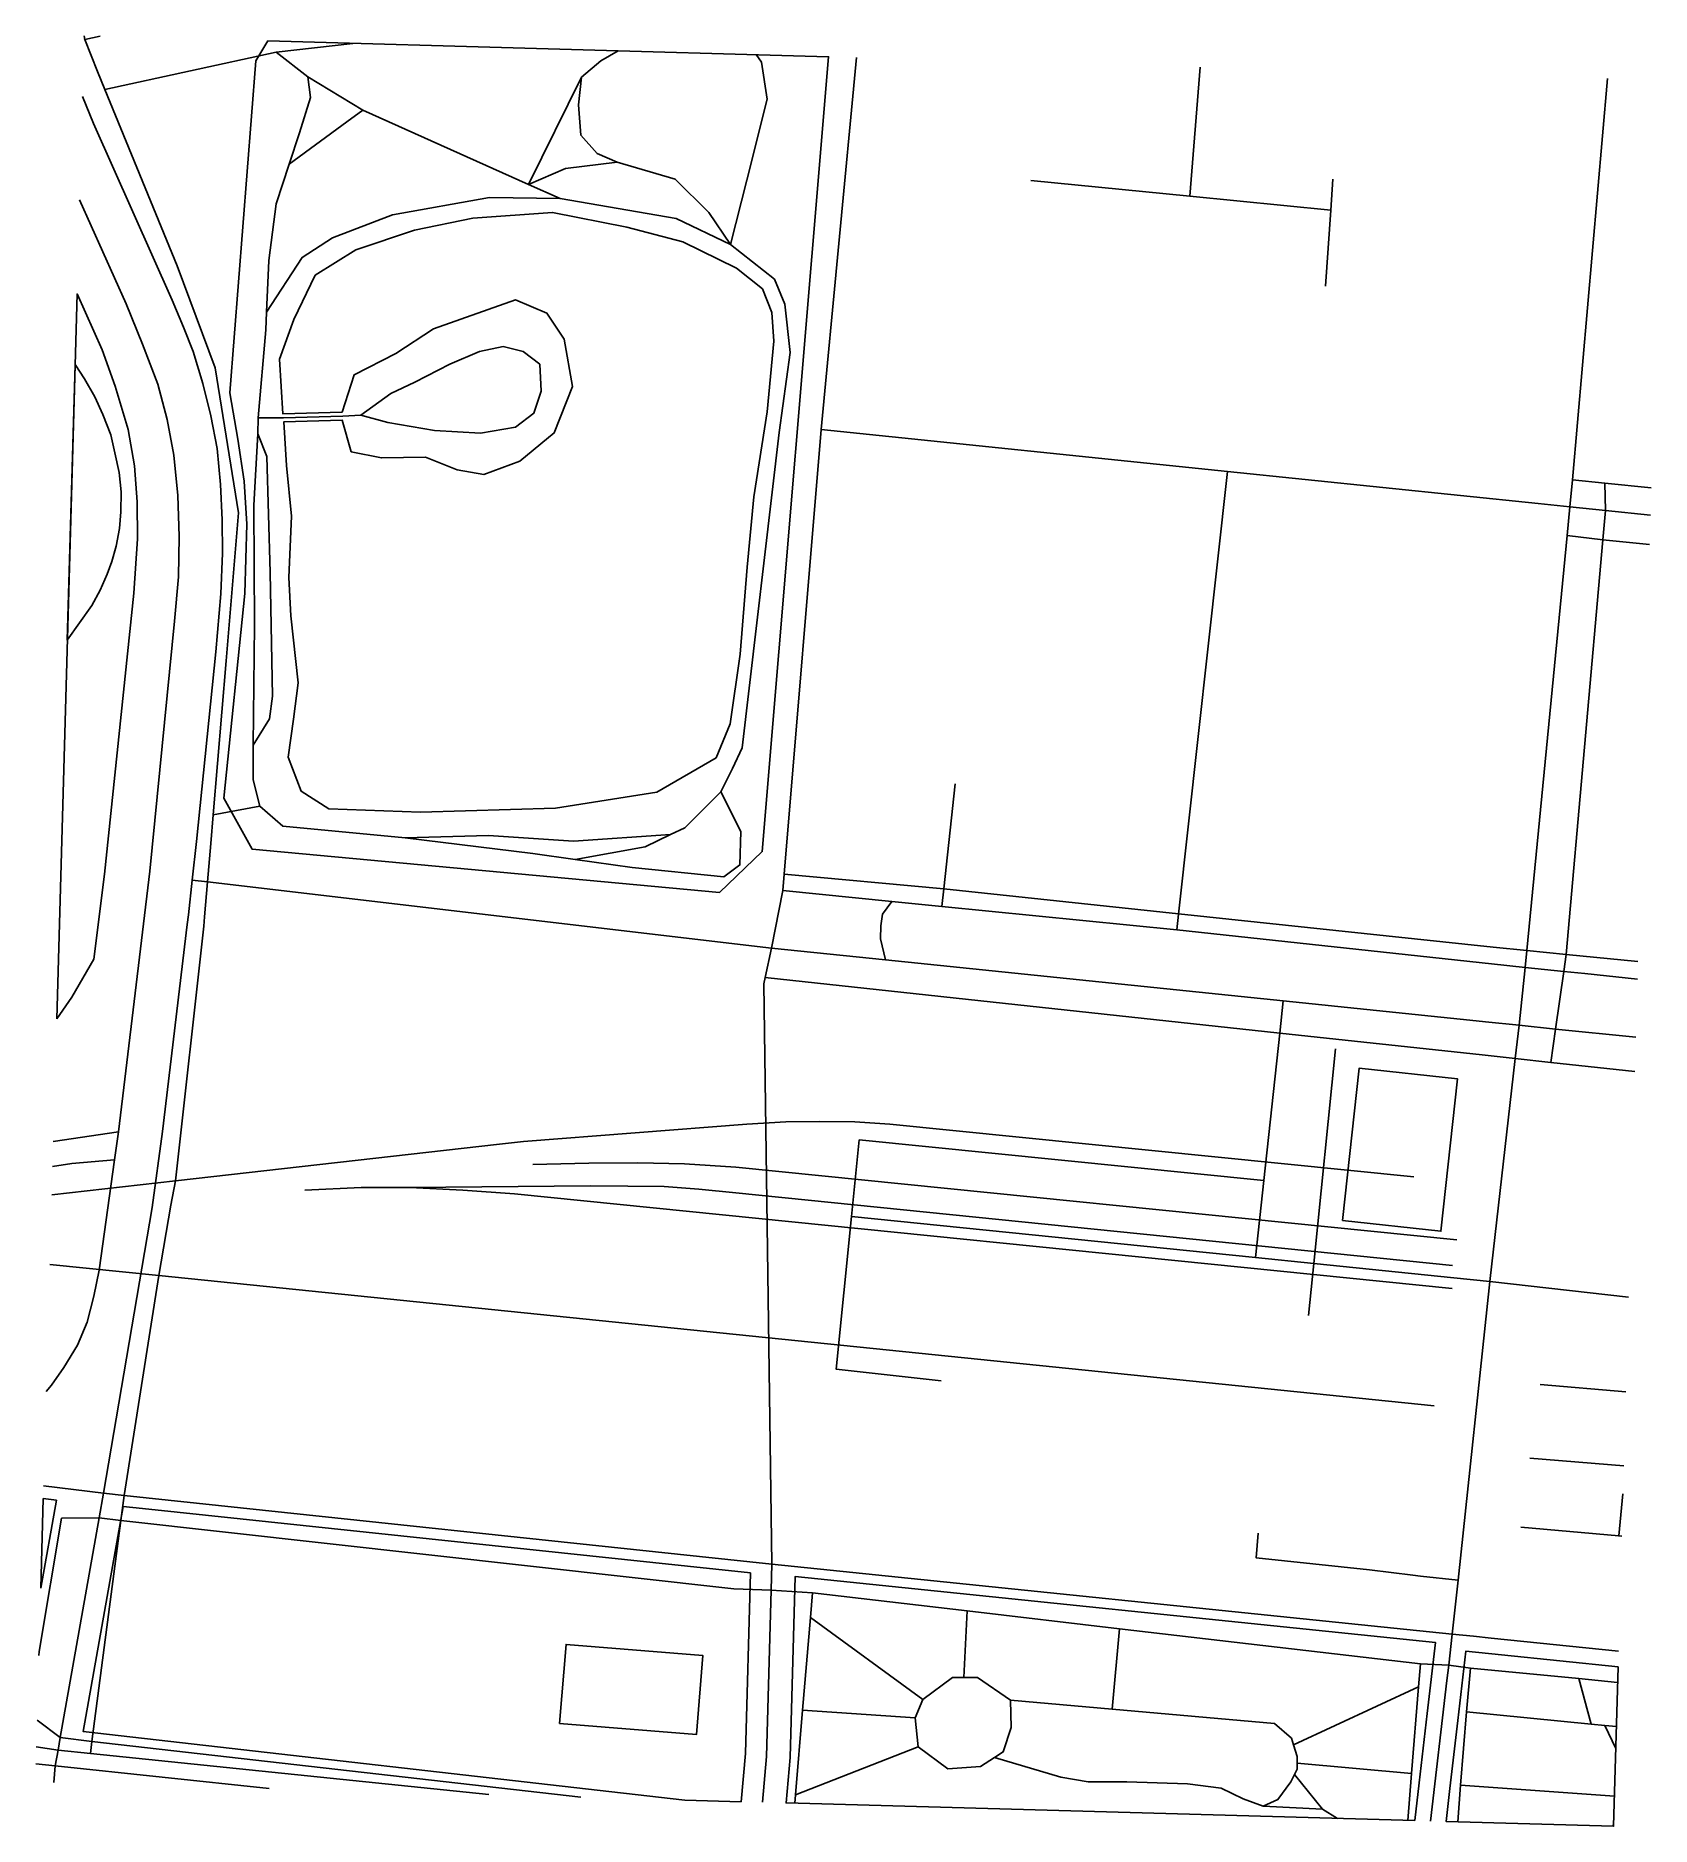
# Model space of a CAD drawing. Header units: millimetres. Extents: x 0 to 342, y 0 to 379.
import ezdxf

# ---------------------------------------------------------------- set-up
doc = ezdxf.new("R2010")
doc.units = ezdxf.units.MM

msp = doc.modelspace()

# ---------------------------------------------------------------- linework, layer by layer
at = {"layer": 'major_roads'}
for points in [[(10.336, 377.9642), (10.4765, 377.9946), (13.6969, 378.6998)], [(155.8669, 55.4472), (154.1773, 178.2055), (154.476, 179.5935), (155.7992, 185.7654), (158.2119, 197.9763), (158.4946, 201.4406), (166.2615, 295.5225), (173.7918, 374.2074)], [(14.465, 70.4357), (24.7437, 130.9274), (26.8958, 147.0071), (32.1675, 190.7975), (32.387, 192.8021), (33.223, 200.1234), (34.1423, 208.2988), (38.214, 248.4552), (39.2778, 260.7225), (39.6303, 269.3234), (39.5458, 276.3634), (39.2141, 283.8478), (38.478, 291.4645), (37.1726, 298.3618), (35.45, 305.1964), (33.392, 311.9752), (31.3553, 317.1336), (28.9942, 322.8969), (12.3459, 360.2551), (9.999, 365.946)], [(9.3852, 344.0574), (19.215, 322.1006), (22.7071, 313.5408), (25.9343, 305.0629), (27.8764, 297.5892), (29.3274, 290.0642), (30.1568, 281.5418), (30.4689, 272.8292), (30.3343, 264.3246), (29.4325, 254.9199), (24.2326, 202.0512), (17.6188, 146.9135), (16.7774, 140.9887), (13.4814, 117.6411), (12.4071, 112.1418), (10.9614, 106.6248), (8.9118, 101.7951), (6.0709, 97.0621), (3.4502, 93.3003), (2.3161, 91.9654)], [(339.0091, 179.2387), (327.8997, 180.3935), (323.4098, 180.8464), (315.2571, 181.6898), (308.1183, 182.4394), (241.5516, 189.633), (191.8171, 194.6129), (181.2737, 195.6628), (158.2119, 197.9763)], [(181.2737, 195.6628), (179.2678, 192.9264), (178.9175, 190.488), (178.8413, 187.7719), (179.9096, 183.2736)], [(155.7992, 185.7654), (179.9096, 183.2736), (264.0415, 174.61), (303.5459, 170.5377), (306.8691, 170.1867), (313.9642, 169.4661), (321.6948, 168.6533), (338.6628, 166.9067)], [(299.841, 40.6447), (155.8669, 55.4472), (18.8145, 69.9693), (14.465, 70.4357), (1.7566, 72.0125)], [(4.2263, 12.7653), (4.8162, 16.072), (5.2924, 18.7676), (13.5394, 65.2114), (14.465, 70.4357)], [(155.8669, 55.4472), (155.7132, 49.9685), (154.747, 14.7426), (153.8698, 5.0543)], [(335.0154, 37.0238), (308.0306, 39.8003), (304.3539, 40.1828), (299.841, 40.6447)], [(0.1071, 13.1907), (4.2263, 12.7653)], [(3.9033, 9.2629), (4.2258, 12.7467)], [(4.2261, 12.756), (49.4698, 7.9841)]]:
    msp.add_lwpolyline(points, dxfattribs=at)
at = {"layer": 'minor_roads'}
for points in [[(246.4998, 372.1671), (244.291, 344.8485)], [(332.7067, 369.7481), (325.2541, 284.8412), (324.7448, 279.1212), (324.1514, 273.0497), (315.6015, 185.2361), (315.2571, 181.6898), (313.9642, 169.4661), (313.1654, 162.423), (307.7828, 115.2659), (301.0588, 52.0419), (299.841, 40.6447)], [(274.5619, 348.495), (274.1242, 341.8886), (272.9834, 325.8347)], [(274.1242, 341.8886), (244.291, 344.8485), (210.6918, 348.1839)], [(341.7645, 277.3576), (332.2464, 278.3427), (324.7448, 279.1212), (318.0051, 279.8224), (252.3021, 286.6194), (166.2615, 295.5225)], [(252.3021, 286.6194), (241.9205, 192.9925), (241.5516, 189.633)], [(191.8171, 194.6129), (192.2255, 198.325), (194.652, 220.5426)], [(33.223, 200.1234), (36.4414, 199.8004), (155.7992, 185.7654)], [(264.0415, 174.61), (263.3165, 167.8162), (259.9326, 136.6051), (258.1766, 120.3078)], [(3.7984, 144.8275), (17.6188, 146.9135)], [(259.9326, 136.6051), (174.3371, 145.1887), (172.7185, 129.0179), (169.4809, 96.667), (191.7077, 94.2186)], [(172.7185, 129.0179), (258.1766, 120.3078), (270.5318, 119.0486), (300.1992, 116.0281), (307.7828, 115.2659)], [(337.1193, 111.9444), (307.7828, 115.2659)], [(336.5561, 91.8906), (318.4117, 93.4823)], [(316.2444, 77.8668), (336.1159, 76.2144)], [(335.6986, 61.3539), (335.0726, 61.4011), (335.9506, 70.3261)], [(314.3215, 63.2871), (335.0726, 61.4011)], [(299.841, 40.6447), (299.0857, 34.0937), (298.7049, 30.837), (295.2605, 1.0865)]]:
    msp.add_lwpolyline(points, dxfattribs=at)
at = {"layer": 'parks'}
for points in [[(49.2074, 377.7033), (167.8589, 374.3738), (153.8128, 206.1985), (144.8008, 197.5706), (45.8808, 206.7408), (39.8903, 217.4838), (44.3405, 260.8133), (44.7514, 275.4633), (44.1762, 284.5836), (42.8899, 293.4819), (41.1451, 303.2307), (46.6706, 373.526), (49.2074, 377.7033)], [(4.5266, 170.794), (8.8282, 324.1916), (14.1415, 312.3661), (16.9006, 304.6553), (19.6197, 295.5215), (20.9699, 287.841), (21.5419, 280.1916), (21.6346, 272.3881), (20.8439, 260.8578), (14.6372, 201.4545), (12.4027, 183.4206), (7.7268, 175.425), (4.5266, 170.794)], [(6.7731, 250.9061), (8.41, 309.2794), (10.4007, 306.234), (12.6307, 302.4106), (14.3221, 298.6954), (16.0103, 294.3381), (16.8621, 290.5813), (17.7619, 286.4229), (18.1947, 282.2776), (18.0768, 278.0732), (17.8302, 274.5706), (17.1468, 270.8383), (16.2175, 267.5969), (15.1995, 264.8979), (13.7461, 261.4851), (11.9345, 258.2684), (6.7731, 250.9061)], [(276.6048, 128.1685), (280.1277, 160.3625), (300.95, 158.0929), (297.4267, 125.8897), (276.6048, 128.1685)], [(1.1497, 50.3734), (1.6807, 69.3092), (4.4521, 68.9665), (1.1497, 50.3734)], [(149.3536, 5.1811), (137.4439, 5.5153), (10.1527, 20.0209), (18.601, 67.6481), (22.6842, 67.2078), (151.3256, 53.5732), (150.2608, 15.3618), (149.3536, 5.1811)], [(291.9079, 1.1806), (158.8553, 4.9144), (159.7112, 14.5009), (160.7712, 52.8055), (296.2745, 38.8737), (294.5394, 23.8512), (292.8365, 9.1815), (291.9079, 1.1806)], [(110.931, 21.7249), (112.2978, 38.4427), (141.2712, 36.0845), (139.9044, 19.3667), (110.931, 21.7249)], [(334.9231, 33.7385), (333.9756, 0), (298.5276, 0.9948), (299.3312, 7.9565), (301.0035, 22.3292), (302.708, 37.0547), (310.2613, 36.2747), (334.9231, 33.7385)]]:
    msp.add_lwpolyline(points, dxfattribs=at)
at = {"layer": 'paths'}
for points in [[(10.3696, 378.7932), (10.4765, 377.9946), (13.1584, 371.2355), (14.7174, 367.4558), (30.0421, 330.1006), (38.0749, 308.5764), (43.0158, 277.8672), (40.4098, 246.5877), (37.6516, 214.0049), (37.1288, 207.9079), (36.4414, 199.8004), (35.8191, 192.4266), (35.6518, 190.4299), (29.6437, 136.5226), (28.6681, 131.3649), (26.1288, 116.4859), (18.8145, 69.9693), (18.1323, 64.6917), (11.9898, 17.8909), (11.6668, 15.3679)], [(50.9653, 375.3325), (14.7174, 367.4558)], [(50.9653, 375.3325), (67.1596, 377.1996)], [(111.0865, 344.3601), (104.3596, 347.3694), (69.3042, 363.0702), (57.6519, 370.0902), (50.9653, 375.3325)], [(123.3312, 375.6233), (119.7012, 373.4696), (115.5686, 370.0388), (114.9213, 364.1551), (115.4614, 357.754), (118.9139, 353.8684), (123.1378, 352.0929)], [(147.0959, 334.6366), (150.5648, 348.2607), (154.8445, 365.3995), (153.6395, 373.2249), (152.5439, 374.8036)], [(48.9028, 320.3092), (49.424, 331.2233), (50.9484, 343.245), (53.7062, 351.6295), (55.8725, 358.2339), (58.2274, 365.7454), (57.6519, 370.0902)], [(115.5686, 370.0388), (104.3596, 347.3694)], [(53.7062, 351.6295), (65.9172, 360.5587), (69.3042, 363.0702)], [(104.3596, 347.3694), (112.1782, 350.7434), (123.1378, 352.0929), (135.3818, 348.4447), (142.544, 341.383), (147.0959, 334.6366)], [(145.0418, 218.8535), (147.5533, 223.7447), (149.5696, 228.175), (157.3841, 294.8686), (159.7517, 311.819), (158.621, 322.0254), (156.3867, 327.2825), (147.0959, 334.6366), (135.6169, 340.1624), (111.0865, 344.3601), (96.0973, 344.5758), (75.5678, 340.8974), (62.8557, 336.0596), (56.4626, 331.9196), (48.9028, 320.3092), (48.7762, 316.5892), (47.1924, 297.9505), (47.0975, 294.5647), (46.2674, 279.5168), (46.3712, 254.119), (46.0747, 228.7325), (46.1289, 221.4048), (47.4776, 215.7909), (52.4047, 211.5754), (78.2825, 209.1367), (105.2547, 205.7736), (114.2196, 204.526), (126.3029, 202.8279), (145.724, 200.8587), (149.111, 203.3702), (149.3099, 210.458), (145.0418, 218.8535)], [(68.9186, 298.5327), (74.5799, 296.9496), (84.5044, 295.2563), (94.2171, 294.7418), (101.619, 295.9584), (105.5009, 298.9215), (107.0572, 303.6161), (106.7342, 309.2943), (103.2558, 311.9891), (99.0046, 313.0579), (93.9966, 312.0068), (87.7415, 309.3523), (80.2817, 305.5401), (75.2269, 303.0847), (68.9186, 298.5327)], [(47.1924, 297.9505), (52.5348, 297.9589)], [(52.5348, 297.9589), (65.0541, 298.306)], [(65.0541, 298.306), (68.9186, 298.5327)], [(46.0747, 228.7325), (49.5473, 234.2949), (50.1783, 239.0714), (49.7109, 265.2613), (49.003, 289.7544), (47.0975, 294.5647)], [(332.12, 284.1457), (332.2464, 278.3427), (331.7012, 272.1396), (323.9178, 184.4068), (323.4159, 180.8526), (321.7015, 168.6618), (320.7104, 161.6061)], [(341.9272, 283.1526), (332.12, 284.1457), (325.2541, 284.8412)], [(341.5911, 271.1831), (331.7012, 272.1396), (324.1514, 273.0497)], [(145.0418, 218.8535), (137.461, 211.2559), (134.4077, 209.7963), (129.0384, 207.2381), (114.2196, 204.526)], [(47.4776, 215.7909), (37.6516, 214.0049)], [(134.4077, 209.7963), (113.8823, 208.3708), (95.8648, 209.593), (78.2825, 209.1367)], [(158.4946, 201.4406), (192.2255, 198.325), (241.9207, 193.0018), (308.4698, 185.9763), (315.6077, 185.2366), (323.9178, 184.4068), (339.1123, 182.9157)], [(154.476, 179.5935), (263.3165, 167.8162), (306.1603, 163.1783), (313.1703, 162.4266), (320.7104, 161.6061), (338.46, 159.6858)], [(275.1161, 164.4688), (270.5318, 119.0486), (269.4135, 108.021)], [(3.6512, 139.5788), (7.7555, 140.1991), (16.7774, 140.9887)], [(164.4579, 49.3415), (155.7132, 49.9685), (147.8177, 50.1901), (18.1323, 64.6917), (13.5394, 65.2114), (5.5474, 65.1656), (0.8457, 36.9331)], [(258.7732, 62.0075), (258.3296, 56.779), (282.3263, 54.2156)], [(282.3263, 54.2156), (291.4578, 53.0934), (293.1061, 52.8703), (301.0588, 52.0419)], [(164.4579, 49.3415), (164.0224, 44.1314), (162.368, 24.5731), (160.8491, 6.668), (160.6975, 4.8627)], [(290.4094, 1.2226), (291.2067, 11.117), (292.6878, 29.5165), (293.0765, 34.3742), (229.4107, 41.7842), (197.1525, 45.5381), (164.4579, 49.3415)], [(197.1525, 45.5381), (196.4832, 31.4724)], [(164.0224, 44.1314), (187.8049, 26.8009), (186.1612, 22.9558), (186.8192, 16.7935), (160.8491, 6.668)], [(229.4107, 41.7842), (227.8499, 24.7739)], [(0.7493, 36.0948), (0.8457, 36.9331), (0.773, 36.94)], [(334.8285, 30.3686), (326.5909, 31.2362), (303.6972, 33.4429), (299.0857, 34.0937), (293.0765, 34.3742)], [(187.8049, 26.8009), (194.1167, 31.483), (196.4832, 31.4724), (199.3393, 31.4574), (206.3194, 26.6443), (206.5203, 20.8485), (204.8251, 15.7016), (202.9971, 14.5428), (199.9981, 12.6348), (193.0984, 12.121), (186.8192, 16.7935)], [(303.6972, 33.4429), (302.8588, 24.1947), (301.6077, 8.7025), (300.9829, 0.9259)], [(326.5909, 31.2362), (329.214, 21.6022)], [(206.3194, 26.6443), (227.8499, 24.7739), (262.2137, 21.7613), (265.8049, 18.5978), (266.2481, 17.2076), (267.0108, 14.7752), (267.0302, 13.3504), (267.0458, 12.056), (266.4651, 10.9273), (265.6645, 9.3672), (262.9491, 5.6733), (259.8294, 4.2249), (255.5989, 5.7587), (250.9066, 8.0221), (243.8169, 8.9287), (231.002, 9.4001), (222.8109, 9.3973), (217.0293, 10.3881), (202.9971, 14.5428)], [(266.2481, 17.2076), (292.6878, 29.5165)], [(186.1612, 22.9558), (162.368, 24.5731)], [(334.5677, 21.0822), (332.1146, 21.3252), (329.214, 21.6022), (302.8588, 24.1947)], [(115.4431, 6.1327), (11.9898, 17.8909), (5.2924, 18.7676), (0.3667, 22.4492)], [(332.1146, 21.3252), (334.4364, 16.4078)], [(0.2078, 16.7815), (4.8162, 16.072), (11.6668, 15.3679), (95.9547, 6.6796)], [(267.0302, 13.3504), (291.2067, 11.117)], [(259.8294, 4.2249), (272.3886, 3.6303), (266.4651, 10.9273)], [(301.6077, 8.7025), (334.1547, 6.3756)], [(272.3886, 3.6303), (275.5598, 1.6393)], [(333.9842, 0.3042), (333.705, 0.0076)]]:
    msp.add_lwpolyline(points, dxfattribs=at)
at = {"layer": 'railways'}
for points in [[(291.7313, 137.3507), (180.8346, 148.5531), (173.406, 149.0222), (165.8706, 149.122), (158.8414, 149.0213), (150.5773, 148.5364), (103.3299, 144.8352), (98.2328, 144.308), (29.6437, 136.5226), (3.4824, 133.559)], [(300.7731, 124.0456), (148.2076, 139.4429), (137.3875, 140.1468), (127.5106, 140.3587), (117.1208, 140.2686), (105.3015, 140.0044)], [(299.8236, 113.7486), (101.4032, 133.8116), (90.4441, 134.5845), (79.2189, 135.1321), (68.9659, 135.159), (57.0041, 134.573)], [(79.2189, 135.1321), (117.4177, 135.5127), (125.3614, 135.4201), (133.097, 135.3148), (140.4268, 134.7647), (148.2265, 134.0338), (299.8718, 118.6345)], [(3.0698, 118.8449), (26.1288, 116.4859), (296.0184, 88.9446)]]:
    msp.add_lwpolyline(points, dxfattribs=at)
at = {"layer": 'water'}
for points in [[(52.4095, 298.7816), (64.9006, 299.1853), (67.4596, 307.0913), (76.289, 311.5912), (84.2919, 316.7752), (101.6338, 322.9354), (108.27, 320.1334), (111.8843, 314.6142), (113.681, 304.6032), (109.7918, 294.7703), (102.5245, 288.8303), (94.9219, 286.0088), (89.2799, 286.9584), (82.5519, 289.6605), (73.2425, 289.4748), (66.8468, 290.7992), (64.9411, 297.4527), (52.6233, 297.1466), (53.1713, 287.8501), (54.2076, 277.1809), (53.6356, 264.1924), (54.105, 256.0618), (55.6227, 241.9254), (54.6053, 234.2182), (53.4958, 226.1413), (56.2548, 218.9611), (62.0946, 215.2785), (81.4985, 214.5481), (110.0797, 215.3754), (131.5056, 218.7492), (144.0632, 226.0209), (147.04, 233.217), (149.1679, 247.9679), (150.6039, 266.3593), (152.0314, 281.2695), (154.8791, 299.2024), (156.3007, 314.1686), (155.819, 320.2702), (153.8955, 325.23), (148.3652, 329.63), (137.0281, 335.1891), (125.1632, 338.3333), (109.4611, 341.4361), (92.6057, 340.1868), (80.2713, 337.7029), (67.8232, 333.5465), (59.1906, 328.1288), (54.729, 318.7867), (51.682, 310.4103), (52.4095, 298.7816)], [(51.682, 310.4103), (54.729, 318.7867), (59.1906, 328.1288), (67.8232, 333.5465), (80.2713, 337.7029), (92.6057, 340.1868), (109.4611, 341.4361), (125.1632, 338.3333), (137.0281, 335.1891), (148.3652, 329.63), (153.8955, 325.23), (155.819, 320.2702), (156.3007, 314.1686), (154.8791, 299.2024), (152.0314, 281.2695), (150.6039, 266.3593), (149.1679, 247.9679), (147.04, 233.217), (144.0632, 226.0209), (131.5056, 218.7492), (110.0797, 215.3754), (81.4985, 214.5481), (62.0946, 215.2785), (56.2548, 218.9611), (53.4958, 226.1413), (54.6053, 234.2182), (55.6227, 241.9254), (54.105, 256.0618), (53.6356, 264.1924), (54.2076, 277.1809), (53.1713, 287.8501), (52.6233, 297.1466), (64.9411, 297.4527), (66.8468, 290.7992), (73.2425, 289.4748), (82.5519, 289.6605), (89.2799, 286.9584), (94.9219, 286.0088), (102.5245, 288.8303), (109.7918, 294.7703), (113.681, 304.6032), (111.8843, 314.6142), (108.27, 320.1334), (101.6338, 322.9354), (84.2919, 316.7752), (76.289, 311.5912), (67.4596, 307.0913), (64.9006, 299.1853), (52.4095, 298.7816), (51.682, 310.4103)]]:
    msp.add_lwpolyline(points, dxfattribs=at)

doc.saveas('drawing.dxf')
